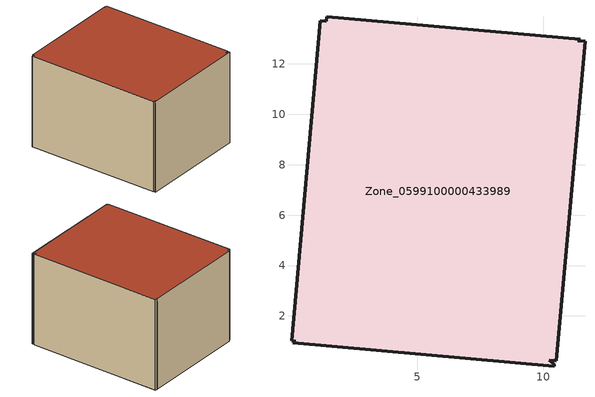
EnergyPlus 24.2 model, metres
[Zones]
Zone_0599100000433989
 floor ground (C_G): 10.45,0.07 10.44,0.01 0.06,0.93 0.17,1 0.01,1.01 1.14,13.72 1.38,13.7 1.4,13.87 11.48,12.99 11.37,12.93 11.66,12.91 10.53,0.22 10.24,0.24 z0
 wall outside (C_F): 1.14,13.72 0.01,1.01 0.17,1 0.06,0.93 10.44,0.01 10.45,0.07 10.24,0.24 10.53,0.22 11.66,12.91 11.37,12.93 11.48,12.99 1.4,13.87 1.38,13.7 1.14,13.72 z0:8.74
 roof outside (C_R): 10.44,0.01 10.45,0.07 10.24,0.24 10.53,0.22 11.66,12.91 11.37,12.93 11.48,12.99 1.4,13.87 1.38,13.7 1.14,13.72 0.01,1.01 0.17,1 0.06,0.93 z8.74
[BUILDING]
Pand.0599100000433989: North Axis=0; Terrain=City; Loads Convergence Tolerance Value=0.04; Temperature Convergence Tolerance Value=0.4; Solar Distribution=FullExterior; Maximum Number of Warmup Days=25; Minimum Number of Warmup Days=1
[Site:Location]
Rotterdam.The.Hague.AP_ZH_NLD Design_Conditions: Latitude=51.96; Longitude=4.45; Time Zone=1; Elevation=-4.5
[SITE:GROUNDTEMPERATURE:BUILDINGSURFACE]
18, 18, 18, 18, 18, 18, 18, 18, 18, 18, 18, 18
[MATERIAL] Thermal Absorptance=0.9; Solar Absorptance=0.7; Visible Absorptance=0.7
Name | Roughness | Thickness | Conductivity | Density | Specific Heat
G.D.2006-2014 | MediumSmooth | 0.15 | 0.06 | 540 | 1210
F.D.2006-2014 | Rough | 0.3 | 0.12 | 1920 | 840
R.D.2006-2014 | MediumRough | 0.2 | 0.08 | 1500 | 1000
[CONSTRUCTION]
C_G: G.D.2006-2014
C_F: F.D.2006-2014
C_R: R.D.2006-2014
[ZONE]
Zone_0599100000433989: Type=1; Multiplier=1; Ceiling Height=Autocalculate; Volume=Autocalculate; Floor Area=autocalculate; Part of Total Floor Area=Yes
[ZONEINFILTRATION:DESIGNFLOWRATE]
Infil_Zone_0599100000433989: Zone or ZoneList or Space or SpaceList=Zone_0599100000433989; Schedule=AlwaysOn; Design Flow Rate Calculation Method=Flow/Area; Flow Rate per Floor Area=0.0021; Constant Term Coefficient=1; Temperature Term Coefficient=0; Velocity Term Coefficient=0; Velocity Squared Term Coefficient=0
[HVACTEMPLATE:ZONE:IDEALLOADSAIRSYSTEM]
Zone_0599100000433989: Maximum Heating Supply Air Temperature=50; Minimum Cooling Supply Air Temperature=13; Maximum Heating Supply Air Humidity Ratio=0.0156; Minimum Cooling Supply Air Humidity Ratio=0.0077; Heating Limit=NoLimit; Cooling Limit=NoLimit; Dehumidification Control Type=ConstantSensibleHeatRatio; Cooling Sensible Heat Ratio=0.7; Dehumidification Setpoint=60; Humidification Control Type=None; Humidification Setpoint=30; Outdoor Air Method=None; Outdoor Air Flow Rate per Person=0.00944; Outdoor Air Flow Rate per Zone Floor Area=0; Outdoor Air Flow Rate per Zone=0; Demand Controlled Ventilation Type=None; Outdoor Air Economizer Type=NoEconomizer; Heat Recovery Type=None; Sensible Heat Recovery Effectiveness=0.7; Latent Heat Recovery Effectiveness=0.65
[ZONECONTROL:THERMOSTAT]
ThermostatControl_Zone_0599100000433989: Zone or ZoneList=Zone_0599100000433989; Control Type Schedule=DualSetpointControlType; Control 1=Thermostat_Zone_0599100000433989; Temperature Difference Between Cutout And Setpoint=0
[THERMOSTATSETPOINT:DUALSETPOINT]
Thermostat_Zone_0599100000433989: Heating Setpoint Temperature Schedule=HeatingSetpoint_Zone_0599100000433989; Cooling Setpoint Temperature Schedule=CoolingSetpoint_Zone_0599100000433989
[SCHEDULE:COMPACT]
HeatingSetpoint_Zone_0599100000433989: Through: 12/31, For: AllDays, Until: 24:00, 21
CoolingSetpoint_Zone_0599100000433989: Through: 12/31, For: AllDays, Until: 24:00, 24
DualSetpointControlType: Through: 12/31, For: AllDays, Until: 24:00, 4
AlwaysOn: Through: 12/31, For: AllDays, Until: 24:00, 1
